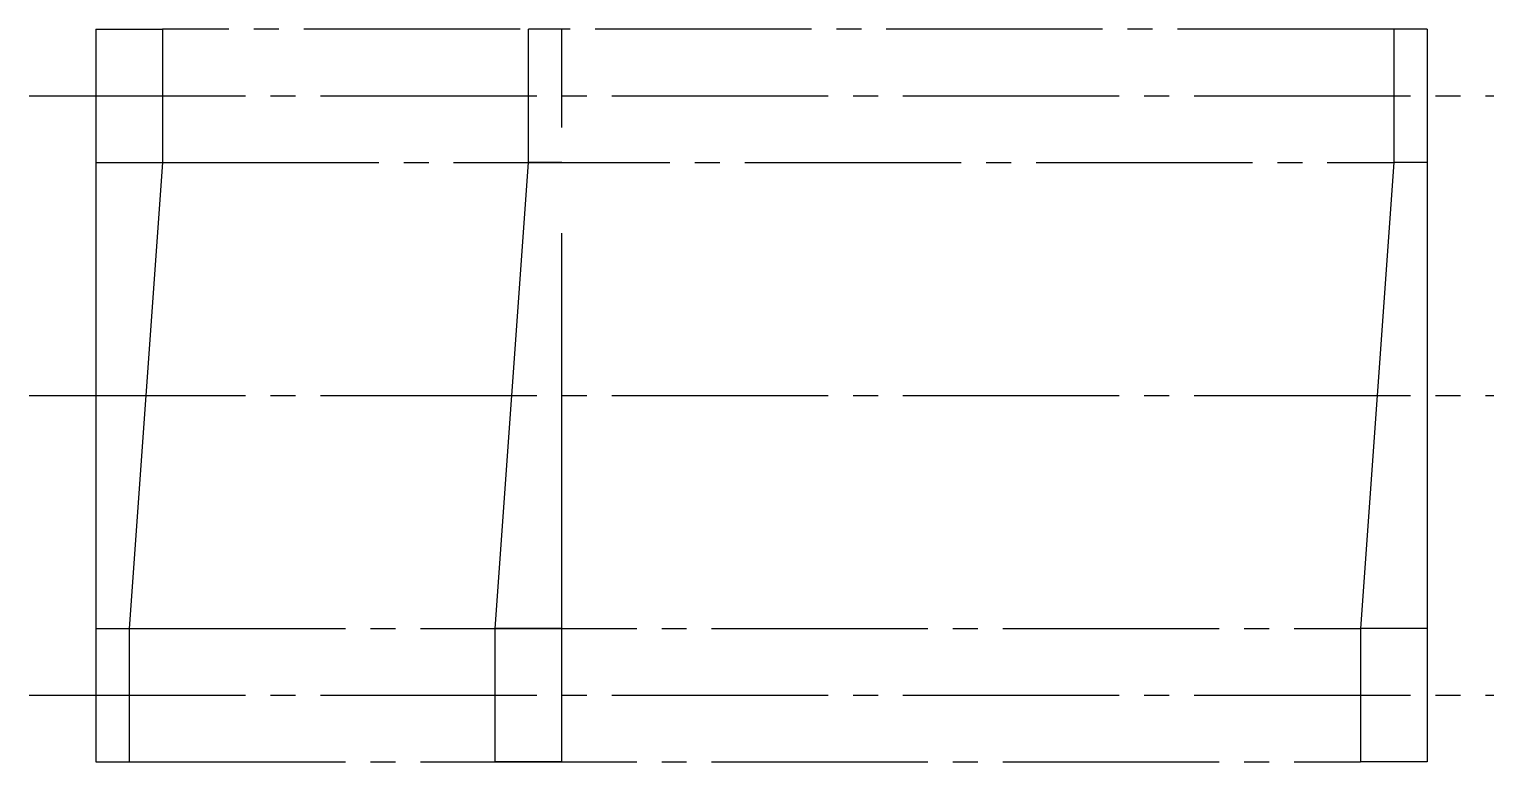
# Model space of a CAD drawing. Extents: x 10.1 to 82.7, y 10 to 72.3.
# Drawn here: x 60.75 to 82.75, y 61.25 to 72.25 of the extents above; entities outside this region: 2.
import ezdxf

# ---------------------------------------------------------------- set-up
doc = ezdxf.new("R2010")
doc.units = 0
doc.header["$LTSCALE"] = 0.25
doc.linetypes.add('CENTER', pattern=[17.5, 13, -1.5, 1.5, -1.5])
doc.linetypes.add('PHANTOM', pattern=[63.5, 31.75, -6.35, 6.35, -6.35, 6.35, -6.35])
doc.layers.get('0').update_dxf_attribs({"linetype": 'CONTINUOUS'})
doc.layers.add('CENTER', color=1, linetype='CENTER')

msp = doc.modelspace()

# ---------------------------------------------------------------- linework, layer by layer
at = {"color": 7, "linetype": 'CONTINUOUS'}
for p, q in [((61.748, 72.252), (61.748, 61.252)), ((61.748, 72.252), (62.748, 72.252)), ((62.748, 72.252), (62.748, 70.252)), ((81.248, 72.252), (81.248, 70.252)), ((81.748, 72.252), (81.248, 72.252)), ((81.748, 72.252), (81.748, 61.252)), ((61.748, 70.252), (62.748, 70.252)), ((81.748, 70.252), (81.248, 70.252)), ((61.748, 63.252), (62.248, 63.252)), ((62.248, 63.252), (62.248, 61.252)), ((80.748, 63.252), (80.748, 61.252)), ((81.748, 63.252), (80.748, 63.252)), ((61.748, 61.252), (62.248, 61.252)), ((81.748, 61.252), (80.748, 61.252))]:
    msp.add_line(p, q, dxfattribs=at)
at = {"color": 3, "linetype": 'CENTER'}
for p, q in [((81.248, 72.252), (62.748, 72.252)), ((62.748, 70.252), (81.248, 70.252)), ((62.248, 63.252), (80.748, 63.252)), ((62.248, 61.252), (80.748, 61.252))]:
    msp.add_line(p, q, dxfattribs=at)
at = {"color": 3, "linetype": 'PHANTOM'}
for p, q in [((68.748, 72.252), (68.248, 72.252)), ((68.248, 70.252), (68.248, 72.252)), ((68.748, 61.252), (68.748, 72.252)), ((67.748, 63.252), (68.248, 70.252)), ((68.748, 70.252), (68.248, 70.252)), ((68.748, 63.252), (67.748, 63.252)), ((67.748, 61.252), (67.748, 63.252)), ((68.748, 61.252), (67.748, 61.252))]:
    msp.add_line(p, q, dxfattribs=at)
for p, q in [((81.248, 72.252), (81.248, 70.252)), ((62.748, 70.252), (62.248, 63.252)), ((81.248, 70.252), (80.748, 63.252)), ((81.748, 69.502), (81.748, 69.502)), ((81.748, 66.752), (81.748, 66.752))]:
    msp.add_line(p, q)
at = {"layer": 'CENTER', "color": 1, "linetype": 'CENTER'}
for p, q in [((60.748, 71.252), (82.748, 71.252)), ((60.748, 66.752), (82.748, 66.752)), ((60.748, 62.252), (82.748, 62.252))]:
    msp.add_line(p, q, dxfattribs=at)

# ---------------------------------------------------------------- texts
for s, p in [('SWY11-20', (10, 15)), ('SWY11', (10, 10))]:
    msp.add_text(s, height=2).set_placement(p)

doc.saveas('drawing.dxf')
